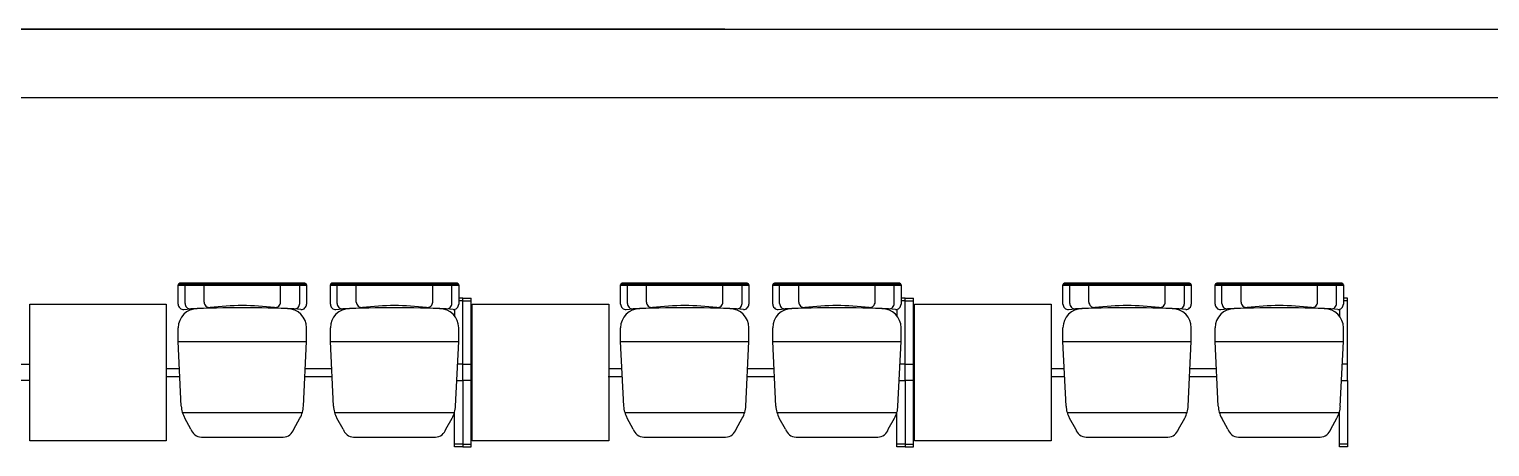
# Model space of a CAD drawing. Header units: inches. Extents: x 482566 to 494966, y -26460 to -22226.
# Drawn here: x 486564.8 to 486805.5, y -23261.3 to -23192.5 of the extents above; entities that cross this region are included whole.
import ezdxf

# ---------------------------------------------------------------- set-up
doc = ezdxf.new("R2010")
doc.units = ezdxf.units.IN
doc.header["$LTSCALE"] = 15
doc.header["$MEASUREMENT"] = 0
doc.layers.add('I-WALL-FULL', color=5, linetype='Continuous')

msp = doc.modelspace()

# ---------------------------------------------------------------- linework, layer by layer
for p, q in [((486312.46, -23192.47, 4.55), (486816.1, -23192.47, 6.93)), ((486312.46, -23203.72, 6.93), (486816.1, -23203.72, 6.93))]:
    msp.add_line(p, q)
at = {"linetype": 'Continuous'}
for p, q in [((486589.4, -23237.77, 3.81), (486589.4, -23234.6, 3.81)), ((486590.52, -23237.66, 3.81), (486590.52, -23234.78, 3.81)), ((486593.67, -23237.44, 3.81), (486593.67, -23234.78, 3.81)), ((486606.27, -23237.44, 3.81), (486606.27, -23234.78, 3.81)), ((486609.42, -23237.66, 3.81), (486609.42, -23234.78, 3.81)), ((486610.55, -23234.6, 3.81), (486610.55, -23237.77, 3.81)), ((486614.47, -23237.77, 3.81), (486614.47, -23234.6, 3.81)), ((486615.6, -23237.66, 3.81), (486615.6, -23234.78, 3.81)), ((486618.75, -23237.44, 3.81), (486618.75, -23234.78, 3.81)), ((486631.35, -23237.44, 3.81), (486631.35, -23234.78, 3.81)), ((486634.5, -23237.66, 3.81), (486634.5, -23234.78, 3.81)), ((486635.62, -23234.6, 3.81), (486635.62, -23237.77, 3.81)), ((486662.3, -23237.77, 3.81), (486662.3, -23234.6, 3.81)), ((486663.42, -23237.66, 3.81), (486663.42, -23234.78, 3.81)), ((486666.57, -23237.44, 3.81), (486666.57, -23234.78, 3.81)), ((486679.17, -23237.44, 3.81), (486679.17, -23234.78, 3.81)), ((486682.32, -23237.66, 3.81), (486682.32, -23234.78, 3.81)), ((486683.45, -23234.6, 3.81), (486683.45, -23237.77, 3.81)), ((486687.37, -23237.77, 3.81), (486687.37, -23234.6, 3.81)), ((486688.5, -23237.66, 3.81), (486688.5, -23234.78, 3.81)), ((486691.65, -23237.44, 3.81), (486691.65, -23234.78, 3.81)), ((486704.25, -23237.44, 3.81), (486704.25, -23234.78, 3.81)), ((486707.4, -23237.66, 3.81), (486707.4, -23234.78, 3.81)), ((486708.52, -23234.6, 3.81), (486708.52, -23237.77, 3.81)), ((486735.2, -23237.77, 3.81), (486735.2, -23234.6, 3.81)), ((486736.32, -23237.66, 3.81), (486736.32, -23234.78, 3.81)), ((486739.47, -23237.44, 3.81), (486739.47, -23234.78, 3.81)), ((486752.07, -23237.44, 3.81), (486752.07, -23234.78, 3.81)), ((486755.22, -23237.66, 3.81), (486755.22, -23234.78, 3.81)), ((486756.35, -23234.6, 3.81), (486756.35, -23237.77, 3.81)), ((486760.27, -23237.77, 3.81), (486760.27, -23234.6, 3.81)), ((486761.4, -23237.66, 3.81), (486761.4, -23234.78, 3.81)), ((486764.55, -23237.44, 3.81), (486764.55, -23234.78, 3.81)), ((486777.15, -23237.44, 3.81), (486777.15, -23234.78, 3.81)), ((486780.3, -23237.66, 3.81), (486780.3, -23234.78, 3.81)), ((486781.42, -23234.6, 3.81), (486781.42, -23237.77, 3.81)), ((486590.32, -23238.67, 3.81), (486591.46, -23238.56, 3.81)), ((486609.63, -23238.67, 3.81), (486608.48, -23238.56, 3.81)), ((486615.39, -23238.67, 3.81), (486616.54, -23238.56, 3.81)), ((486634.7, -23238.67, 3.81), (486633.56, -23238.56, 3.81)), ((486663.22, -23238.67, 3.81), (486664.36, -23238.56, 3.81)), ((486682.53, -23238.67, 3.81), (486681.38, -23238.56, 3.81)), ((486688.29, -23238.67, 3.81), (486689.44, -23238.56, 3.81)), ((486707.6, -23238.67, 3.81), (486706.46, -23238.56, 3.81)), ((486736.12, -23238.67, 3.81), (486737.26, -23238.56, 3.81)), ((486755.43, -23238.67, 3.81), (486754.28, -23238.56, 3.81)), ((486761.19, -23238.67, 3.81), (486762.34, -23238.56, 3.81)), ((486780.5, -23238.67, 3.81), (486779.36, -23238.56, 3.81)), ((486589.4, -23243.93, 3.81), (486589.4, -23241.68, 3.81)), ((486610.55, -23243.93, 3.81), (486610.55, -23241.68, 3.81)), ((486614.47, -23243.93, 3.81), (486614.47, -23241.68, 3.81)), ((486635.62, -23243.93, 3.81), (486635.62, -23241.68, 3.81)), ((486662.3, -23243.93, 3.81), (486662.3, -23241.68, 3.81)), ((486683.45, -23243.93, 3.81), (486683.45, -23241.68, 3.81)), ((486687.37, -23243.93, 3.81), (486687.37, -23241.68, 3.81)), ((486708.52, -23243.93, 3.81), (486708.52, -23241.68, 3.81)), ((486735.2, -23243.93, 3.81), (486735.2, -23241.68, 3.81)), ((486756.35, -23243.93, 3.81), (486756.35, -23241.68, 3.81)), ((486760.27, -23243.93, 3.81), (486760.27, -23241.68, 3.81)), ((486781.42, -23243.93, 3.81), (486781.42, -23241.68, 3.81)), ((486589.4, -23243.93, 3.81), (486610.55, -23243.93, 3.81)), ((486589.91, -23254.57, 3.81), (486589.4, -23243.93, 3.81)), ((486610.04, -23254.57, 3.81), (486610.55, -23243.93, 3.81)), ((486614.47, -23243.93, 3.81), (486635.62, -23243.93, 3.81)), ((486614.98, -23254.57, 3.81), (486614.47, -23243.93, 3.81)), ((486635.11, -23254.57, 3.81), (486635.62, -23243.93, 3.81)), ((486662.3, -23243.93, 3.81), (486683.45, -23243.93, 3.81)), ((486662.81, -23254.57, 3.81), (486662.3, -23243.93, 3.81)), ((486682.94, -23254.57, 3.81), (486683.45, -23243.93, 3.81)), ((486687.37, -23243.93, 3.81), (486708.52, -23243.93, 3.81)), ((486687.88, -23254.57, 3.81), (486687.37, -23243.93, 3.81)), ((486708.01, -23254.57, 3.81), (486708.52, -23243.93, 3.81)), ((486735.2, -23243.93, 3.81), (486756.35, -23243.93, 3.81)), ((486735.71, -23254.57, 3.81), (486735.2, -23243.93, 3.81)), ((486755.84, -23254.57, 3.81), (486756.35, -23243.93, 3.81)), ((486760.27, -23243.93, 3.81), (486781.42, -23243.93, 3.81)), ((486760.78, -23254.57, 3.81), (486760.27, -23243.93, 3.81)), ((486780.91, -23254.57, 3.81), (486781.42, -23243.93, 3.81)), ((486590.09, -23255.63, 3.81), (486609.86, -23255.63, 3.81)), ((486615.16, -23255.63, 3.81), (486634.93, -23255.63, 3.81)), ((486662.99, -23255.63, 3.81), (486682.76, -23255.63, 3.81)), ((486688.06, -23255.63, 3.81), (486707.83, -23255.63, 3.81)), ((486735.89, -23255.63, 3.81), (486755.66, -23255.63, 3.81)), ((486760.96, -23255.63, 3.81), (486780.73, -23255.63, 3.81)), ((486591.5, -23258.38, 3.81), (486590.48, -23256.56, 3.81)), ((486608.44, -23258.38, 3.81), (486609.46, -23256.56, 3.81)), ((486616.58, -23258.38, 3.81), (486615.56, -23256.56, 3.81)), ((486633.52, -23258.38, 3.81), (486634.54, -23256.56, 3.81)), ((486664.4, -23258.38, 3.81), (486663.38, -23256.56, 3.81)), ((486681.34, -23258.38, 3.81), (486682.36, -23256.56, 3.81)), ((486689.48, -23258.38, 3.81), (486688.46, -23256.56, 3.81)), ((486706.42, -23258.38, 3.81), (486707.44, -23256.56, 3.81)), ((486737.3, -23258.38, 3.81), (486736.28, -23256.56, 3.81)), ((486754.24, -23258.38, 3.81), (486755.26, -23256.56, 3.81)), ((486762.38, -23258.38, 3.81), (486761.36, -23256.56, 3.81)), ((486779.32, -23258.38, 3.81), (486780.34, -23256.56, 3.81)), ((486593.23, -23259.68, 3.81), (486606.71, -23259.68, 3.81)), ((486618.31, -23259.68, 3.81), (486631.79, -23259.68, 3.81)), ((486666.13, -23259.68, 3.81), (486679.61, -23259.68, 3.81)), ((486691.21, -23259.68, 3.81), (486704.69, -23259.68, 3.81)), ((486739.03, -23259.68, 3.81), (486752.51, -23259.68, 3.81)), ((486764.11, -23259.68, 3.81), (486777.59, -23259.68, 3.81))]:
    msp.add_line(p, q, dxfattribs=at)
at = {"color": 7, "linetype": 'Continuous'}
for p, q in [((486610.28, -23234.33, 3.81), (486589.67, -23234.33, 3.81)), ((486635.35, -23234.33, 3.81), (486614.74, -23234.33, 3.81)), ((486683.18, -23234.33, 3.81), (486662.57, -23234.33, 3.81)), ((486708.25, -23234.33, 3.81), (486687.64, -23234.33, 3.81)), ((486756.08, -23234.33, 3.81), (486735.47, -23234.33, 3.81)), ((486781.15, -23234.33, 3.81), (486760.54, -23234.33, 3.81)), ((486563.4, -23247.68, 3.81), (486564.94, -23247.68, 3.81)), ((486587.44, -23248.36, 3.81), (486589.61, -23248.36, 3.81)), ((486610.33, -23248.36, 3.81), (486614.69, -23248.36, 3.81)), ((486636.3, -23247.68, 3.81), (486635.44, -23247.68, 3.81)), ((486636.3, -23250.38, 3.81), (486636.3, -23247.68, 3.81)), ((486636.3, -23247.68, 3.81), (486637.84, -23247.68, 3.81)), ((486636.3, -23250.38, 3.81), (486636.3, -23247.68, 3.81)), ((486660.34, -23248.36, 3.81), (486662.51, -23248.36, 3.81)), ((486683.23, -23248.36, 3.81), (486687.59, -23248.36, 3.81)), ((486709.2, -23247.68, 3.81), (486708.34, -23247.68, 3.81)), ((486709.2, -23250.38, 3.81), (486709.2, -23247.68, 3.81)), ((486709.2, -23247.68, 3.81), (486710.74, -23247.68, 3.81)), ((486709.2, -23250.38, 3.81), (486709.2, -23247.68, 3.81)), ((486733.24, -23248.36, 3.81), (486735.41, -23248.36, 3.81)), ((486756.13, -23248.36, 3.81), (486760.49, -23248.36, 3.81)), ((486782.1, -23247.68, 3.81), (486781.24, -23247.68, 3.81)), ((486782.1, -23250.38, 3.81), (486782.1, -23247.68, 3.81)), ((486564.94, -23250.38, 3.81), (486563.4, -23250.38, 3.81)), ((486587.38, -23249.71, 3.81), (486589.67, -23249.71, 3.81)), ((486610.27, -23249.71, 3.81), (486614.75, -23249.71, 3.81)), ((486635.31, -23250.38, 3.81), (486636.3, -23250.38, 3.81)), ((486637.84, -23250.38, 3.81), (486636.3, -23250.38, 3.81)), ((486660.28, -23249.71, 3.81), (486662.57, -23249.71, 3.81)), ((486683.17, -23249.71, 3.81), (486687.65, -23249.71, 3.81)), ((486708.21, -23250.38, 3.81), (486709.2, -23250.38, 3.81)), ((486710.74, -23250.38, 3.81), (486709.2, -23250.38, 3.81)), ((486733.18, -23249.71, 3.81), (486735.47, -23249.71, 3.81)), ((486756.07, -23249.71, 3.81), (486760.55, -23249.71, 3.81)), ((486781.11, -23250.38, 3.81), (486782.1, -23250.38, 3.81))]:
    msp.add_line(p, q, dxfattribs=at)
at = {"color": 0, "linetype": 'Continuous'}
for p, q in [((486564.94, -23237.78, 3.81), (486587.44, -23237.78, 3.81)), ((486564.94, -23260.28, 3.81), (486564.94, -23237.78, 3.81)), ((486587.44, -23237.78, 3.81), (486587.44, -23260.28, 3.81)), ((486637.84, -23237.78, 3.81), (486660.34, -23237.78, 3.81)), ((486637.84, -23260.28, 3.81), (486637.84, -23237.78, 3.81)), ((486660.34, -23237.78, 3.81), (486660.34, -23260.28, 3.81)), ((486710.74, -23237.78, 3.81), (486733.24, -23237.78, 3.81)), ((486710.74, -23260.28, 3.81), (486710.74, -23237.78, 3.81)), ((486733.24, -23237.78, 3.81), (486733.24, -23260.28, 3.81)), ((486587.44, -23260.28, 3.81), (486564.94, -23260.28, 3.81)), ((486660.34, -23260.28, 3.81), (486637.84, -23260.28, 3.81)), ((486733.24, -23260.28, 3.81), (486710.74, -23260.28, 3.81))]:
    msp.add_line(p, q, dxfattribs=at)
at = {"color": 7}
for p, q in [((486634.95, -23238.64, 3.81), (486634.95, -23239.74, 3.81)), ((486636.3, -23236.77, 3.81), (486635.62, -23236.77, 3.81)), ((486636.3, -23237.22, 3.81), (486635.62, -23237.22, 3.81)), ((486636.3, -23247.68, 3.81), (486636.3, -23236.77, 3.81)), ((486636.3, -23247.68, 3.81), (486636.3, -23236.77, 3.81)), ((486636.3, -23236.77, 3.81), (486637.65, -23236.77, 3.81)), ((486636.3, -23237.22, 3.81), (486637.65, -23237.22, 3.81)), ((486637.65, -23261.29, 3.81), (486637.65, -23236.77, 3.81)), ((486707.85, -23238.64, 3.81), (486707.85, -23239.74, 3.81)), ((486709.2, -23236.77, 3.81), (486708.52, -23236.77, 3.81)), ((486709.2, -23237.22, 3.81), (486708.52, -23237.22, 3.81)), ((486709.2, -23247.68, 3.81), (486709.2, -23236.77, 3.81)), ((486709.2, -23247.68, 3.81), (486709.2, -23236.77, 3.81)), ((486709.2, -23236.77, 3.81), (486710.55, -23236.77, 3.81)), ((486709.2, -23237.22, 3.81), (486710.55, -23237.22, 3.81)), ((486710.55, -23261.29, 3.81), (486710.55, -23236.77, 3.81)), ((486780.75, -23238.64, 3.81), (486780.75, -23239.74, 3.81)), ((486782.1, -23236.77, 3.81), (486781.42, -23236.77, 3.81)), ((486782.1, -23237.22, 3.81), (486781.42, -23237.22, 3.81)), ((486782.1, -23247.68, 3.81), (486782.1, -23236.77, 3.81)), ((486636.3, -23250.38, 3.81), (486636.3, -23261.29, 3.81)), ((486636.3, -23250.38, 3.81), (486636.3, -23261.29, 3.81)), ((486709.2, -23250.38, 3.81), (486709.2, -23261.29, 3.81)), ((486709.2, -23250.38, 3.81), (486709.2, -23261.29, 3.81)), ((486782.1, -23250.38, 3.81), (486782.1, -23261.29, 3.81)), ((486634.95, -23261.29, 3.81), (486634.95, -23255.58, 3.81)), ((486707.85, -23261.29, 3.81), (486707.85, -23255.58, 3.81)), ((486780.75, -23261.29, 3.81), (486780.75, -23255.58, 3.81)), ((486636.3, -23260.84, 3.81), (486634.95, -23260.84, 3.81)), ((486636.3, -23261.29, 3.81), (486634.95, -23261.29, 3.81)), ((486636.3, -23260.84, 3.81), (486637.65, -23260.84, 3.81)), ((486636.3, -23261.29, 3.81), (486637.65, -23261.29, 3.81)), ((486709.2, -23260.84, 3.81), (486707.85, -23260.84, 3.81)), ((486709.2, -23261.29, 3.81), (486707.85, -23261.29, 3.81)), ((486709.2, -23260.84, 3.81), (486710.55, -23260.84, 3.81)), ((486709.2, -23261.29, 3.81), (486710.55, -23261.29, 3.81)), ((486782.1, -23260.84, 3.81), (486780.75, -23260.84, 3.81)), ((486782.1, -23261.29, 3.81), (486780.75, -23261.29, 3.81))]:
    msp.add_line(p, q, dxfattribs=at)
at = {"color": 7, "linetype": 'Continuous', "const_width": 0.45, "elevation": 3.81}
for points in [[(486610.55, -23234.55), (486589.4, -23234.55)], [(486635.62, -23234.55), (486614.47, -23234.55)], [(486683.45, -23234.55), (486662.3, -23234.55)], [(486708.52, -23234.55), (486687.37, -23234.55)], [(486756.35, -23234.55), (486735.2, -23234.55)], [(486781.42, -23234.55), (486760.27, -23234.55)]]:
    msp.add_lwpolyline(points, dxfattribs=at)
at = {"linetype": 'Continuous'}
for centre, radius, start, end in [((486589.67, -23234.6, 3.81), 0.27, 90, 180), ((486610.28, -23234.6, 3.81), 0.27, 0, 90), ((486614.74, -23234.6, 3.81), 0.27, 90, 180), ((486635.35, -23234.6, 3.81), 0.27, 0, 90), ((486662.57, -23234.6, 3.81), 0.27, 90, 180), ((486683.18, -23234.6, 3.81), 0.27, 0, 90), ((486687.64, -23234.6, 3.81), 0.27, 90, 180), ((486708.25, -23234.6, 3.81), 0.27, 0, 90), ((486735.47, -23234.6, 3.81), 0.27, 90, 180), ((486756.08, -23234.6, 3.81), 0.27, 0, 90), ((486760.54, -23234.6, 3.81), 0.27, 90, 180), ((486781.15, -23234.6, 3.81), 0.27, 0, 90), ((486590.3, -23237.77, 3.81), 0.9, 180, 271.3354), ((486592.55, -23241.68, 3.81), 3.15, 90, 180), ((486591.42, -23237.66, 3.81), 0.9, 180, 272.4844), ((486599.97, -23434.72, 3.81), 196.34, 87.5156, 92.4844), ((486594.57, -23237.44, 3.81), 0.9, 180, 276.8576), ((486599.97, -23282.34, 3.81), 44.32, 83.1424, 96.8576), ((486605.37, -23237.44, 3.81), 0.9, 263.1424, 0), ((486607.4, -23241.68, 3.81), 3.15, 0, 90), ((486608.52, -23237.66, 3.81), 0.9, 267.5156, 0), ((486609.65, -23237.77, 3.81), 0.9, 268.6646, 0), ((486615.37, -23237.77, 3.81), 0.9, 180, 271.3354), ((486617.62, -23241.68, 3.81), 3.15, 90, 180), ((486616.5, -23237.66, 3.81), 0.9, 180, 272.4844), ((486625.05, -23434.72, 3.81), 196.34, 87.5156, 92.4844), ((486619.65, -23237.44, 3.81), 0.9, 180, 276.8576), ((486625.05, -23282.34, 3.81), 44.32, 83.1424, 96.8576), ((486630.45, -23237.44, 3.81), 0.9, 263.1424, 0), ((486632.47, -23241.68, 3.81), 3.15, 0, 90), ((486633.6, -23237.66, 3.81), 0.9, 267.5156, 0), ((486634.72, -23237.77, 3.81), 0.9, 268.6646, 0), ((486663.2, -23237.77, 3.81), 0.9, 180, 271.3354), ((486665.45, -23241.68, 3.81), 3.15, 90, 180), ((486664.32, -23237.66, 3.81), 0.9, 180, 272.4844), ((486672.87, -23434.72, 3.81), 196.34, 87.5156, 92.4844), ((486667.47, -23237.44, 3.81), 0.9, 180, 276.8576), ((486672.87, -23282.34, 3.81), 44.32, 83.1424, 96.8576), ((486678.27, -23237.44, 3.81), 0.9, 263.1424, 0), ((486680.3, -23241.68, 3.81), 3.15, 0, 90), ((486681.42, -23237.66, 3.81), 0.9, 267.5156, 0), ((486682.55, -23237.77, 3.81), 0.9, 268.6646, 0), ((486688.27, -23237.77, 3.81), 0.9, 180, 271.3354), ((486690.52, -23241.68, 3.81), 3.15, 90, 180), ((486689.4, -23237.66, 3.81), 0.9, 180, 272.4844), ((486697.95, -23434.72, 3.81), 196.34, 87.5156, 92.4844), ((486692.55, -23237.44, 3.81), 0.9, 180, 276.8576), ((486697.95, -23282.34, 3.81), 44.32, 83.1424, 96.8576), ((486703.35, -23237.44, 3.81), 0.9, 263.1424, 0), ((486705.37, -23241.68, 3.81), 3.15, 0, 90), ((486706.5, -23237.66, 3.81), 0.9, 267.5156, 0), ((486707.62, -23237.77, 3.81), 0.9, 268.6646, 0), ((486736.1, -23237.77, 3.81), 0.9, 180, 271.3354), ((486738.35, -23241.68, 3.81), 3.15, 90, 180), ((486737.22, -23237.66, 3.81), 0.9, 180, 272.4844), ((486745.77, -23434.72, 3.81), 196.34, 87.5156, 92.4844), ((486740.37, -23237.44, 3.81), 0.9, 180, 276.8576), ((486745.77, -23282.34, 3.81), 44.32, 83.1424, 96.8576), ((486751.17, -23237.44, 3.81), 0.9, 263.1424, 0), ((486753.2, -23241.68, 3.81), 3.15, 0, 90), ((486754.32, -23237.66, 3.81), 0.9, 267.5156, 0), ((486755.45, -23237.77, 3.81), 0.9, 268.6646, 0), ((486761.17, -23237.77, 3.81), 0.9, 180, 271.3354), ((486763.42, -23241.68, 3.81), 3.15, 90, 180), ((486762.3, -23237.66, 3.81), 0.9, 180, 272.4844), ((486770.85, -23434.72, 3.81), 196.34, 87.5156, 92.4844), ((486765.45, -23237.44, 3.81), 0.9, 180, 276.8576), ((486770.85, -23282.34, 3.81), 44.32, 83.1424, 96.8576), ((486776.25, -23237.44, 3.81), 0.9, 263.1424, 0), ((486778.27, -23241.68, 3.81), 3.15, 0, 90), ((486779.4, -23237.66, 3.81), 0.9, 267.5156, 0), ((486780.52, -23237.77, 3.81), 0.9, 268.6646, 0), ((486594.4, -23254.36, 3.81), 4.5, 182.7525, 209.356), ((486605.54, -23254.36, 3.81), 4.5, 330.644, 357.2475), ((486619.48, -23254.36, 3.81), 4.5, 182.7525, 209.356), ((486630.62, -23254.36, 3.81), 4.5, 330.644, 357.2475), ((486667.3, -23254.36, 3.81), 4.5, 182.7525, 209.356), ((486678.44, -23254.36, 3.81), 4.5, 330.644, 357.2475), ((486692.38, -23254.36, 3.81), 4.5, 182.7525, 209.356), ((486703.52, -23254.36, 3.81), 4.5, 330.644, 357.2475), ((486740.2, -23254.36, 3.81), 4.5, 182.7525, 209.356), ((486751.34, -23254.36, 3.81), 4.5, 330.644, 357.2475), ((486765.28, -23254.36, 3.81), 4.5, 182.7525, 209.356), ((486776.42, -23254.36, 3.81), 4.5, 330.644, 357.2475), ((486593.23, -23257.88, 3.81), 1.8, 195.8192, 270), ((486606.71, -23257.88, 3.81), 1.8, 270, 344.1808), ((486618.31, -23257.88, 3.81), 1.8, 195.8192, 270), ((486631.79, -23257.88, 3.81), 1.8, 270, 344.1808), ((486666.13, -23257.88, 3.81), 1.8, 195.8192, 270), ((486679.61, -23257.88, 3.81), 1.8, 270, 344.1808), ((486691.21, -23257.88, 3.81), 1.8, 195.8192, 270), ((486704.69, -23257.88, 3.81), 1.8, 270, 344.1808), ((486739.03, -23257.88, 3.81), 1.8, 195.8192, 270), ((486752.51, -23257.88, 3.81), 1.8, 270, 344.1808), ((486764.11, -23257.88, 3.81), 1.8, 195.8192, 270), ((486777.59, -23257.88, 3.81), 1.8, 270, 344.1808)]:
    msp.add_arc(centre, radius, start, end, dxfattribs=at)
at = {"layer": 'I-WALL-FULL'}
for p, q in [((486679.48, -23192.47, 6.93), (486312.46, -23192.47, 6.93)), ((486691.61, -23192.47, 6.93), (487020.15, -23192.47, 6.93)), ((486312.46, -23203.72, 6.93), (486945.9, -23203.72, 6.93))]:
    msp.add_line(p, q, dxfattribs=at)

doc.saveas('drawing.dxf')
